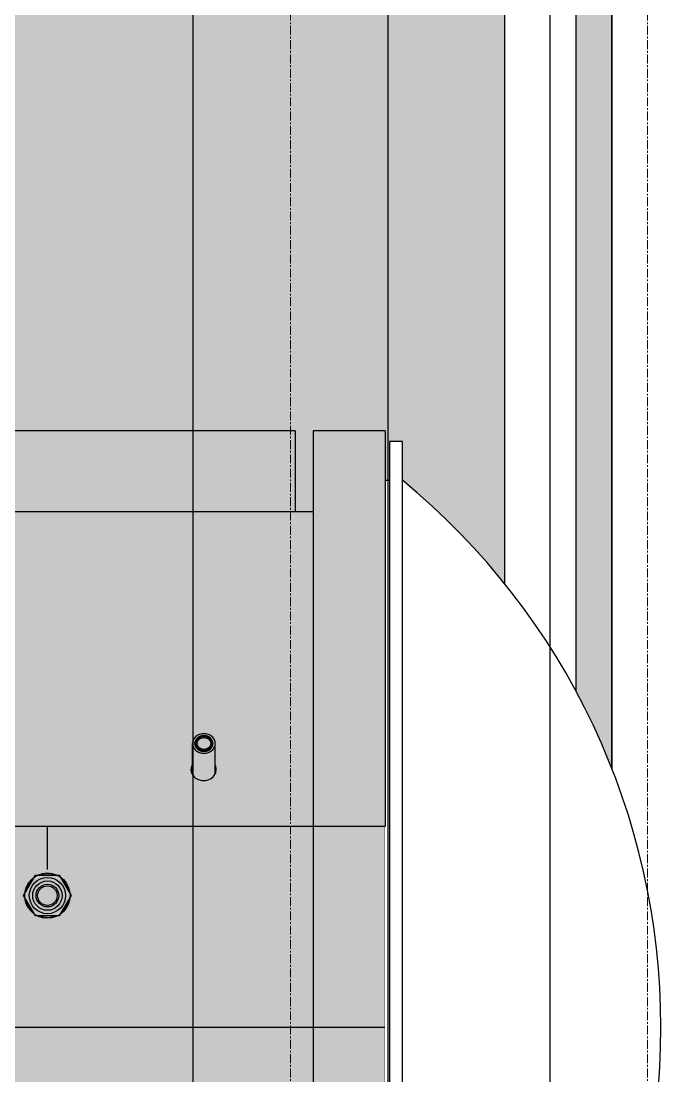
# Model space of a CAD drawing. Header units: millimetres. Extents: x -18489 to 17339, y -1599 to 10961.
# Drawn here: x -14355.9 to -14266.3, y 3108.6 to 3256.3 of the extents above; entities that cross this region are included whole.
import ezdxf

# ---------------------------------------------------------------- set-up
doc = ezdxf.new("R2010")
doc.units = ezdxf.units.MM
doc.linetypes.add('188K-SM-07-F10-MECH-CHW PIPE-Y2257103$0$XKA01LR1-HVAC-PIPE-冷卻水-Y2225103 Shawn$0$CENTER', pattern=[2, 1.25, -0.25, 0.25, -0.25])
for name, color, linetype in [('188K-SM-03-F10-MECH-EQ-Y2257103$0$0 Xref', 8, 'Continuous'), ('188K-SM-03-F10-MECH-EQ-Y2257103$0$M-EQU-FOUNDATION', 8, 'Continuous'), ('188K-SM-03-F10-MECH-EQ-Y2257103$0$Micron CUP L10 HVAC EQU$0$M-MECH-EQU', 136, 'Continuous'), ('188K-SM-03-F10-MECH-EQ-Y2257103$0$Micron CUP L10 HVAC EQU$0$M-PHASE1 AREA', 252, 'Continuous'), ('188K-SM-07-F10-MECH-CHW PIPE-Y2257103$0$M-CWTR-5PIPE-R', 94, 'Continuous'), ('188K-SM-07-F10-MECH-CHW PIPE-Y2257103$0$M-CWTR-5PIPE-S', 144, 'Continuous')]:
    doc.layers.add(name, color=color, linetype=linetype)
doc.layers.add('188K-SM-07-F10-MECH-CHW PIPE-Y2257103$0$XKA01LR1-HVAC-PIPE-冷卻水-Y2225103 Shawn$0$M-PIPE-CEN', color=8, linetype='188K-SM-07-F10-MECH-CHW PIPE-Y2257103$0$XKA01LR1-HVAC-PIPE-冷卻水-Y2225103 Shawn$0$CENTER', lineweight=9)
doc.styles.add('188K-SM-03-F10-MECH-EQ-Y2257103$0$Micron CUP L10 HVAC EQU$0$Standard', font='arial.ttf')
doc.dimstyles.new('188K-SM-03-F10-MECH-EQ-Y2257103$0$Micron CUP L10 HVAC EQU$0$Standard', dxfattribs={"dimtxt": 0.18, "dimasz": 0.18, "dimexe": 0.18, "dimexo": 0.0625, "dimgap": 0.09, "dimtad": 0, "dimtih": 1, "dimtoh": 1, "dimdec": 4, "dimzin": 0, "dimdsep": 46, "dimtxsty": '188K-SM-03-F10-MECH-EQ-Y2257103$0$Micron CUP L10 HVAC EQU$0$Standard', "dimcen": 0.09, "dimadec": 0, "dimazin": 0, "dimtfac": 1, "dimtdec": 4, "dimtofl": 0, "dimtmove": 0, "dimatfit": 3, "dimfxl": 1, "dimtolj": 1, "dimtzin": 0, "dimarcsym": 0})

# ---------------------------------------------------------------- blocks, each defined once
blk = doc.blocks.new('*D251')
at = {"layer": '188K-SM-03-F10-MECH-EQ-Y2257103$0$Micron CUP L10 HVAC EQU$0$M-PHASE1 AREA', "color": 0, "lineweight": -2, "transparency": 16777216}
for p, q in [((18382.3, 22814.8), (18382.3, 22260.4)), ((17909.3, 22260.6), (17439.2, 22260.6)), ((17909.3, 22200.4), (17909.3, 22260.7)), ((18382.1, 22260.6), (17909.5, 22260.6))]:
    blk.add_line(p, q, dxfattribs=at)
at = {"layer": '188K-SM-03-F10-MECH-EQ-Y2257103$0$Micron CUP L10 HVAC EQU$0$M-PHASE1 AREA', "color": 0, "transparency": 16777216}
for points in [[(17909.5, 22260.6), (17909.5, 22260.5), (17909.3, 22260.6)], [(18382.1, 22260.6), (18382.1, 22260.5), (18382.3, 22260.6)]]:
    blk.add_solid(points, dxfattribs=at)
at = {"layer": 'DefPoints', "color": 0, "transparency": 16777216}
for p in [(18382.3, 22814.8), (17909.3, 22260.6), (17909.3, 22200.3)]:
    blk.add_point(p, dxfattribs=at)
at = {"layer": '188K-SM-03-F10-MECH-EQ-Y2257103$0$Micron CUP L10 HVAC EQU$0$M-PHASE1 AREA', "color": 0, "transparency": 16777216, "insert": (17438.6, 22260.6), "char_height": 0.18, "attachment_point": 5, "style": '188K-SM-03-F10-MECH-EQ-Y2257103$0$Micron CUP L10 HVAC EQU$0$Standard'}
blk.add_mtext('\\A1;473.0000', dxfattribs=at)
blk = doc.blocks.new('188K-SM-07-F10-MECH-CHW PIPE-Y2257103')
at = {"layer": '188K-SM-07-F10-MECH-CHW PIPE-Y2257103$0$M-CWTR-5PIPE-R', "color": 8}
for p, q in [((-14331.8, 1064.34), (-14331.8, 5902.86)), ((-14304.5, 1064.34), (-14304.5, 5902.86))]:
    blk.add_line(p, q, dxfattribs=at)
at = {"layer": '188K-SM-07-F10-MECH-CHW PIPE-Y2257103$0$M-CWTR-5PIPE-S', "color": 8}
blk.add_line((-14281.8, 1064.34), (-14281.8, 5952.86), dxfattribs=at)
at = {"layer": '188K-SM-07-F10-MECH-CHW PIPE-Y2257103$0$XKA01LR1-HVAC-PIPE-冷卻水-Y2225103 Shawn$0$M-PIPE-CEN', "color": 8, "linetype": '188K-SM-07-F10-MECH-CHW PIPE-Y2257103$0$XKA01LR1-HVAC-PIPE-冷卻水-Y2225103 Shawn$0$CENTER'}
for p, q in [((-14268.15, 1064.34), (-14268.15, 5952.86)), ((-14318.15, 1064.34), (-14318.15, 5902.86))]:
    blk.add_line(p, q, dxfattribs=at)
blk = doc.blocks.new('188K-SM-03-F10-MECH-EQ-Y2257103$0$Micron CUP L10 HVAC EQU$0$A$C0c53ceb0')
at = {"layer": '188K-SM-03-F10-MECH-EQ-Y2257103$0$Micron CUP L10 HVAC EQU$0$M-PHASE1 AREA'}
for p, q in [((18256.26007, 22814.65005), (17850.27106, 22814.65005)), ((18256.26007, 22814.65005), (18256.26007, 22701.81891)), ((18281.63439, 22814.65005), (18281.63439, 21143.4106)), ((18382.32831, 22814.65005), (18281.63439, 22814.65005)), ((18382.32831, 22814.65005), (18382.32831, 19696.93438)), ((17733.43688, 22701.81891), (18281.63439, 22701.81891)), ((18112.73731, 22334.05633), (18112.73731, 22376.87372)), ((18144.4539, 22334.56884), (18144.4539, 22376.87372)), ((17876.02417, 22163.83564), (17892.84617, 22192.38057)), ((17892.84617, 22192.38057), (17925.80701, 22192.38057)), ((17925.80701, 22192.38057), (17942.62901, 22163.83564)), ((17892.84617, 22135.29071), (17876.02417, 22163.83564)), ((17942.62901, 22163.83564), (17925.80701, 22135.29071)), ((17925.80701, 22135.29071), (17892.84617, 22135.29071)), ((18509.19987, 21979.03032), (13383.58898, 21979.03032))]:
    blk.add_line(p, q, dxfattribs=at)
for radius in [31.71789, 25.37327, 20.61578, 15.85829, 13.67619]:
    blk.add_circle((17909.32659, 22163.83564), radius, dxfattribs=at)
for centre, radius, start, end in [((18125.42201, 22376.23938), 9.57644, 176.20888376, 177.5215235), ((18131.76919, 22376.23938), 9.57644, 2.4784765, 3.79111624), ((18123.85369, 22340.43715), 13.48888, 180.05324986, 193.29407331), ((18132.06708, 22334.13856), 13.77524, 13.42363065, 25.60772121), ((18131.77694, 22340.5859), 14.06966, 334.625343, 346.64234337), ((18132.33856, 22340.43715), 13.48888, 346.7059267, 359.94675014), ((18124.66891, 22334.0582), 11.9316, 180.00897902, 186.9636012), ((18131.34882, 22340.77841), 14.53898, 332.85224405, 334.66286979), ((17909.32659, 22163.83564), 30.4679, 69.65458536, 110.34541464), ((17909.32659, 22163.83564), 30.4679, 129.92689214, 169.05142826), ((17909.32659, 22163.83564), 30.4679, 10.94857173, 50.07310786), ((17909.32659, 22163.83564), 30.4679, 190.96919944, 230.13638244), ((17909.32659, 22163.83564), 30.4679, 309.86361756, 349.03080056), ((17909.32659, 22163.83564), 30.4679, 249.62238986, 290.37761014)]:
    blk.add_arc(centre, radius, start, end, dxfattribs=at)
for points, knots in [([(18144.4539, 22376.87372), (18144.4539, 22377.77261), (18144.2464, 22379.58793), (18143.32831, 22382.19101), (18141.84243, 22384.58412), (18139.85024, 22386.67429), (18137.43013, 22388.3848), (18133.74131, 22390.08422), (18128.5956, 22390.95839), (18123.4499, 22390.08422), (18119.76107, 22388.3848), (18117.34097, 22386.67429), (18115.34878, 22384.58412), (18113.86289, 22382.19101), (18112.94481, 22379.58793), (18112.73731, 22377.77261), (18112.73731, 22376.87372)], [0, 0, 0, 0, 0.0580893086, 0.1168913136, 0.1769958679, 0.238758498, 0.3022670214, 0.3673470518, 0.5, 0.6326529482, 0.6977329786, 0.761241502, 0.8230041321, 0.8831086864, 0.9419106914, 1, 1, 1, 1]), ([(18128.5956, 22387.9156), (18127.76343, 22387.9156), (18126.10346, 22387.77485), (18123.70614, 22387.14795), (18121.49228, 22386.12855), (18119.54699, 22384.75338), (18117.94516, 22383.07286), (18116.7505, 22381.14881), (18116.01237, 22379.05592), (18115.84553, 22377.5964), (18115.84553, 22376.87372)], [0, 0, 0, 0, 0.1336453813, 0.2660251325, 0.3960593923, 0.5229513315, 0.6463553629, 0.7664463016, 0.8839385107, 1, 1, 1, 1]), ([(18115.86653, 22376.87256), (18115.91267, 22377.56894), (18116.16108, 22378.96617), (18116.97918, 22380.94948), (18118.2123, 22382.76081), (18119.81363, 22384.33516), (18121.72452, 22385.61877), (18123.87682, 22386.56789), (18126.19373, 22387.15053), (18127.79368, 22387.28127), (18128.5956, 22387.28127)], [0, 0, 0, 0, 0.1159954181, 0.2336863383, 0.3540677851, 0.4777042844, 0.6046749321, 0.7346003294, 0.8667162812, 1, 1, 1, 1]), ([(18128.5956, 22386.37743), (18127.87935, 22386.37743), (18126.45062, 22386.25628), (18124.38726, 22385.71672), (18122.4818, 22384.83932), (18120.80749, 22383.65572), (18119.4288, 22382.2093), (18118.40057, 22380.55327), (18117.76526, 22378.75193), (18117.62166, 22377.49573), (18117.62166, 22376.87372)], [0, 0, 0, 0, 0.1336453813, 0.2660251325, 0.3960593923, 0.5229513315, 0.6463553629, 0.7664463016, 0.8839385107, 1, 1, 1, 1]), ([(18119.08063, 22376.87372), (18119.08063, 22377.41305), (18119.20512, 22378.50225), (18119.756, 22380.06409), (18120.64751, 22381.49995), (18121.84281, 22382.75407), (18123.29489, 22383.78036), (18125.50818, 22384.80001), (18128.5956, 22385.32453), (18131.68302, 22384.80001), (18133.89632, 22383.78036), (18135.34839, 22382.75407), (18136.5437, 22381.49995), (18137.43521, 22380.06409), (18137.98609, 22378.50225), (18138.11058, 22377.41305), (18138.11058, 22376.87372)], [0, 0, 0, 0, 0.0580896369, 0.1168910495, 0.1769959692, 0.2387584412, 0.3022670424, 0.3673471053, 0.5, 0.6326528947, 0.6977329576, 0.7612415588, 0.8230040308, 0.8831089505, 0.9419103631, 1, 1, 1, 1]), ([(18141.34567, 22376.87372), (18141.34567, 22377.5964), (18141.17884, 22379.05592), (18140.44071, 22381.14881), (18139.24605, 22383.07286), (18137.64422, 22384.75338), (18135.69893, 22386.12855), (18133.48507, 22387.14795), (18131.08775, 22387.77485), (18129.42778, 22387.9156), (18128.5956, 22387.9156)], [0, 0, 0, 0, 0.1160614893, 0.2335536984, 0.3536446371, 0.4770486685, 0.6039406077, 0.7339748675, 0.8663546187, 1, 1, 1, 1]), ([(18141.32468, 22376.87256), (18141.27853, 22377.56894), (18141.03012, 22378.96617), (18140.21202, 22380.94948), (18138.9789, 22382.76081), (18137.37757, 22384.33516), (18135.46669, 22385.61877), (18133.31439, 22386.56789), (18130.99747, 22387.15053), (18129.39753, 22387.28127), (18128.5956, 22387.28127)], [0, 0, 0, 0, 0.1159954181, 0.2336863383, 0.3540677851, 0.4777042844, 0.6046749321, 0.7346003294, 0.8667162812, 1, 1, 1, 1]), ([(18139.56954, 22376.87372), (18139.56954, 22377.49573), (18139.42595, 22378.75193), (18138.79064, 22380.55327), (18137.7624, 22382.2093), (18136.38372, 22383.65572), (18134.70941, 22384.83932), (18132.80395, 22385.71672), (18130.74058, 22386.25628), (18129.31185, 22386.37743), (18128.5956, 22386.37743)], [0, 0, 0, 0, 0.1160614893, 0.2335536984, 0.3536446371, 0.4770486685, 0.6039406077, 0.7339748675, 0.8663546187, 1, 1, 1, 1]), ([(18112.73731, 22376.87372), (18112.73731, 22375.97484), (18112.94481, 22374.15951), (18113.86289, 22371.55643), (18115.34878, 22369.16332), (18117.34097, 22367.07315), (18119.76107, 22365.36264), (18123.4499, 22363.66322), (18128.5956, 22362.78905), (18133.74131, 22363.66322), (18137.43013, 22365.36264), (18139.85024, 22367.07315), (18141.84243, 22369.16332), (18143.32831, 22371.55643), (18144.2464, 22374.15951), (18144.4539, 22375.97484), (18144.4539, 22376.87372)], [0, 0, 0, 0, 0.0580893086, 0.1168913136, 0.1769958679, 0.238758498, 0.3022670214, 0.3673470518, 0.5, 0.6326529482, 0.6977329786, 0.761241502, 0.8230041321, 0.8831086864, 0.9419106914, 1, 1, 1, 1]), ([(18115.84553, 22376.87372), (18115.84553, 22376.15104), (18116.01237, 22374.69152), (18116.7505, 22372.59863), (18117.94516, 22370.67458), (18119.54699, 22368.99406), (18121.49228, 22367.61889), (18123.70614, 22366.59949), (18126.10346, 22365.97259), (18127.76343, 22365.83184), (18128.5956, 22365.83184)], [0, 0, 0, 0, 0.1160614893, 0.2335536984, 0.3536446371, 0.4770486685, 0.6039406077, 0.7339748675, 0.8663546187, 1, 1, 1, 1]), ([(18117.62166, 22376.87372), (18117.62166, 22376.25171), (18117.76526, 22374.99551), (18118.40057, 22373.19417), (18119.4288, 22371.53814), (18120.80749, 22370.09172), (18122.4818, 22368.90812), (18124.38726, 22368.03072), (18126.45062, 22367.49116), (18127.87935, 22367.37001), (18128.5956, 22367.37001)], [0, 0, 0, 0, 0.1160614893, 0.2335536984, 0.3536446371, 0.4770486685, 0.6039406077, 0.7339748675, 0.8663546187, 1, 1, 1, 1]), ([(18128.5956, 22366.73568), (18127.87936, 22366.73568), (18126.45063, 22366.85683), (18124.38726, 22367.39638), (18122.48179, 22368.27378), (18120.80749, 22369.45738), (18119.4288, 22370.90381), (18118.40058, 22372.55984), (18117.76529, 22374.36118), (18117.6217, 22375.61738), (18117.6217, 22376.23939)], [0, 0, 0, 0, 0.1336441668, 0.2660257233, 0.3960597497, 0.522951796, 0.6463558338, 0.7664466458, 0.8839386874, 1, 1, 1, 1]), ([(18138.11058, 22376.87372), (18138.11058, 22376.33439), (18137.98609, 22375.24519), (18137.43521, 22373.68335), (18136.5437, 22372.24749), (18135.34839, 22370.99337), (18133.89632, 22369.96708), (18131.68302, 22368.94743), (18128.5956, 22368.42291), (18125.50818, 22368.94743), (18123.29489, 22369.96708), (18121.84281, 22370.99337), (18120.64751, 22372.24749), (18119.756, 22373.68335), (18119.20512, 22375.24519), (18119.08063, 22376.33439), (18119.08063, 22376.87372)], [0, 0, 0, 0, 0.0580896369, 0.1168910495, 0.1769959692, 0.2387584412, 0.3022670424, 0.3673471053, 0.5, 0.6326528947, 0.6977329576, 0.7612415588, 0.8230040308, 0.8831089505, 0.9419103631, 1, 1, 1, 1]), ([(18128.5956, 22365.83184), (18129.42778, 22365.83184), (18131.08775, 22365.97259), (18133.48507, 22366.59949), (18135.69893, 22367.61889), (18137.64422, 22368.99406), (18139.24605, 22370.67458), (18140.44071, 22372.59863), (18141.17884, 22374.69152), (18141.34567, 22376.15104), (18141.34567, 22376.87372)], [0, 0, 0, 0, 0.1336453813, 0.2660251325, 0.3960593923, 0.5229513315, 0.6463553629, 0.7664463016, 0.8839385107, 1, 1, 1, 1]), ([(18128.5956, 22367.37001), (18129.31185, 22367.37001), (18130.74058, 22367.49116), (18132.80395, 22368.03072), (18134.70941, 22368.90812), (18136.38372, 22370.09172), (18137.7624, 22371.53814), (18138.79064, 22373.19417), (18139.42595, 22374.99551), (18139.56954, 22376.25171), (18139.56954, 22376.87372)], [0, 0, 0, 0, 0.1336453813, 0.2660251325, 0.3960593923, 0.5229513315, 0.6463553629, 0.7664463016, 0.8839385107, 1, 1, 1, 1]), ([(18128.5956, 22366.73568), (18129.31185, 22366.73568), (18130.74058, 22366.85683), (18132.80395, 22367.39638), (18134.70941, 22368.27378), (18136.38372, 22369.45738), (18137.7624, 22370.90381), (18138.79063, 22372.55984), (18139.42592, 22374.36118), (18139.56951, 22375.61738), (18139.56951, 22376.23939)], [0, 0, 0, 0, 0.1336441668, 0.2660257233, 0.3960597497, 0.522951796, 0.6463558338, 0.7664466458, 0.8839386874, 1, 1, 1, 1]), ([(18110.72628, 22337.3354), (18111.55389, 22333.83037), (18116.43075, 22327.15284), (18124.18213, 22324.96008), (18128.09613, 22324.96008)], [0, 0, 0, 0, 0.4792036316, 1, 1, 1, 1]), ([(18128.09613, 22324.96008), (18131.41897, 22324.96008), (18137.98191, 22326.55676), (18142.86421, 22331.37139), (18144.28608, 22334.14447)], [0, 0, 0, 0, 0.5160328555, 1, 1, 1, 1])]:
    blk.add_open_spline(points, degree=3, knots=knots, dxfattribs=at)
for points in [[(18112.70684, 22348.02516), (18111.238, 22345.81821), (18110.36482, 22343.07568), (18110.36482, 22340.42462)], [(18112.70684, 22341.8562), (18111.79541, 22340.48692), (18111.10633, 22338.93684), (18110.72628, 22337.33647)], [(18145.82743, 22340.42462), (18145.82743, 22342.42059), (18145.3509, 22344.46069), (18144.48923, 22346.2611)]]:
    blk.add_open_spline(points, degree=3, dxfattribs=at)
blk.add_wipeout([(18406.66169, 21212.71964), (18419.94116, 21223.82927), (18433.02471, 21235.16896), (18445.90837, 21246.73526), (18458.58821, 21258.52466), (18471.06036, 21270.53355), (18483.32103, 21282.75828), (18495.36648, 21295.19513), (18507.19304, 21307.8403), (18518.79712, 21320.68995), (18530.17516, 21333.74017), (18541.32372, 21346.98697), (18552.23939, 21360.42632), (18562.91885, 21374.05413), (18573.35885, 21387.86625), (18583.5562, 21401.85846), (18593.5078, 21416.02651), (18603.21061, 21430.36609), (18612.66169, 21444.87282), (18621.85816, 21459.54228), (18630.7972, 21474.37001), (18639.4761, 21489.35149), (18647.89222, 21504.48215), (18656.04299, 21519.75739), (18663.92593, 21535.17256), (18671.53864, 21550.72295), (18678.87879, 21566.40384), (18685.94416, 21582.21044), (18692.73259, 21598.13794), (18699.24201, 21614.18149), (18705.47045, 21630.3362), (18711.41599, 21646.59715), (18717.07684, 21662.95939), (18722.45126, 21679.41793), (18727.53763, 21695.96777), (18732.33438, 21712.60385), (18736.84007, 21729.32111), (18741.05331, 21746.11446), (18744.97282, 21762.97878), (18748.59742, 21779.90895), (18751.92599, 21796.89979), (18754.95753, 21813.94613), (18757.6911, 21831.04279), (18760.12588, 21848.18455), (18762.26112, 21865.36619), (18764.09618, 21882.58248), (18765.63049, 21899.82817), (18766.86359, 21917.09801), (18767.7951, 21934.38675), (18768.42474, 21951.68911), (18768.75231, 21968.99982), (18768.77772, 21986.31361), (18768.50096, 22003.62521), (18767.92212, 22020.92934), (18767.04136, 22038.22074), (18765.85896, 22055.49413), (18764.37528, 22072.74425), (18762.59077, 22089.96585), (18760.50597, 22107.15369), (18758.12152, 22124.30252), (18755.43814, 22141.40713), (18752.45666, 22158.46229), (18749.17798, 22175.46283), (18745.60309, 22192.40356), (18741.7331, 22209.27932), (18737.56917, 22226.08496), (18733.11258, 22242.81538), (18728.36468, 22259.46547), (18723.32691, 22276.03016), (18718.00083, 22292.50441), (18712.38803, 22308.8832), (18706.49025, 22325.16153), (18700.30926, 22341.33445), (18693.84696, 22357.39704), (18687.10532, 22373.3444), (18680.08638, 22389.17167), (18672.79228, 22404.87404), (18665.22526, 22420.44671), (18657.3876, 22435.88495), (18649.2817, 22451.18405), (18640.91004, 22466.33936), (18632.27515, 22481.34625), (18623.37967, 22496.20015), (18614.22631, 22510.89655), (18604.81785, 22525.43095), (18595.15717, 22539.79895), (18585.2472, 22553.99615), (18575.09097, 22568.01824), (18564.69156, 22581.86094), (18554.05215, 22595.52004), (18543.17598, 22608.99138), (18532.06635, 22622.27085), (18520.72666, 22635.3544), (18509.16036, 22648.23806), (18497.37096, 22660.9179), (18485.36207, 22673.39005), (18473.13734, 22685.65072), (18460.70049, 22697.69617), (18448.05532, 22709.52273), (18435.20567, 22721.12681), (18422.15545, 22732.50486), (18408.90865, 22743.65341), (18406.66169, 22745.50567), (18406.66169, 22799.79401), (18388.6713, 22799.79401), (18388.6713, 22745.50567), (18382.32772, 22745.50567), (18382.32772, 21212.71964), (18388.6713, 21212.71964), (18388.6713, 21158.4313), (18406.66169, 21158.4313)]).dxf.layer = '188K-SM-03-F10-MECH-EQ-Y2257103$0$Micron CUP L10 HVAC EQU$0$M-PHASE1 AREA'
for p, q in [((18406.66169, 22799.79401), (18388.6713, 22799.79401)), ((18388.6713, 22799.79401), (18388.6713, 21158.4313)), ((18406.66169, 21158.4313), (18406.66169, 22799.79401)), ((18382.32772, 22745.50567), (18388.6713, 22745.50567))]:
    blk.add_line(p, q, dxfattribs=at)
blk.add_arc((17776.78296, 21979.11266), 992.02089, 309.41590656, 50.58409344, dxfattribs=at)
dim = blk.add_linear_dim(base=(17909.32772, 22260.55617), p1=(18382.32772, 22814.8156), p2=(17909.32772, 22200.31068), angle=180, dimstyle='188K-SM-03-F10-MECH-EQ-Y2257103$0$Micron CUP L10 HVAC EQU$0$Standard', dxfattribs=at)
dim.commit()
dim.dimension.update_dxf_attribs({"geometry": '*D251', "text_midpoint": (17438.58855, 22260.55617), "dimtype": 128})
blk = doc.blocks.new('188K-SM-03-F10-MECH-EQ-Y2257103$0$Micron CUP L10 HVAC EQU')
at = {"layer": '188K-SM-03-F10-MECH-EQ-Y2257103$0$Micron CUP L10 HVAC EQU$0$M-MECH-EQU'}
blk.add_blockref('188K-SM-03-F10-MECH-EQ-Y2257103$0$Micron CUP L10 HVAC EQU$0$A$C0c53ceb0', (-206166.7, 2082.2), dxfattribs=at)
blk = doc.blocks.new('188K-SM-03-F10-MECH-EQ-Y2257103')
at = {"layer": '188K-SM-03-F10-MECH-EQ-Y2257103$0$M-EQU-FOUNDATION'}
h = blk.add_hatch(dxfattribs=at)
h.set_pattern_fill('AR-CONC', color=256, scale=0.1)
h.set_pattern_definition([(50, (4473.521, 709.199), (18.218467, -1.593909), [1.905, -20.955]), (355, (4473.521, 709.2), (-3.524342, 19.105685), [1.524, -16.764058]), (100.45144, (4475.04, 709.066), (14.694125, 17.511775), [1.619001, -17.809024]), (46.1842, (4473.521, 714.28), (27.107904, -4.204233), [2.8575, -31.4325]), (96.63556, (4475.78, 713.93), (23.740413, 24.742612), [2.428502, -26.71356]), (351.18415, (4473.52, 714.28), (23.740413, 24.742612), [2.285997, -25.145973]), (21, (4476.061, 713.009), (15.161439, -10.22652), [1.905, -20.955]), (326, (4476.061, 713.01), (6.180203, 18.418797), [1.524, -16.764]), (71.45144, (4477.325, 712.157), (21.341642, 8.192277), [1.619001, -17.808994]), (37.5, (4473.5214, 709.199), (0.3088603, 8.4555039), [0, -16.5608, 0, -17.018, 0, -16.8275]), (7.5, (4473.521, 709.199), (6.6819663, 10.0180575), [0, -9.7028, 0, -16.1798, 0, -6.4135]), (327.5, (4467.857, 709.199), (13.5590595, -0.5728744), [0, -6.35, 0, -19.812, 0, -26.289]), (317.5, (4465.317, 709.199), (14.812918, 2.542649), [0, -8.255, 0, -13.1572, 0, -18.669])])
h.paths.add_polyline_path([(-14928.15, 5602.46), (-14278.15, 5602.46), (-14278.15, 1902.46), (-14928.15, 1902.46)], flags=16)
h.paths.add_polyline_path([(-14933.15, 5607.46), (-14273.15, 5607.46), (-14273.15, 1897.46), (-14933.15, 1897.46)])
h = blk.add_hatch(dxfattribs=at)
h.set_pattern_fill('AR-CONC', color=256, scale=0.3)
h.set_pattern_definition([(50, (4473.52, 709.2), (54.6554, -4.78173), [5.715, -62.865]), (355, (4473.52, 709.2), (-10.57303, 57.31705), [4.572, -50.29218]), (100.45144, (4478.076, 708.8), (44.08237, 52.53533), [4.857, -53.42707]), (46.1842, (4473.52, 724.44), (81.32371, -12.6127), [8.5725, -94.2975]), (96.63556, (4480.3, 723.39), (71.22124, 74.22784), [7.2855, -80.14068]), (351.18415, (4473.52, 724.44), (71.22124, 74.22784), [6.858, -75.43792]), (21, (4481.14, 720.63), (45.48432, -30.67956), [5.715, -62.865]), (326, (4481.14, 720.63), (18.54061, 55.25639), [4.572, -50.292]), (71.45144, (4484.93, 718.07), (64.02493, 24.57683), [4.857, -53.42698]), (37.5, (4473.521, 709.2), (0.926581, 25.366512), [0, -49.6824, 0, -51.054, 0, -50.4825]), (7.5, (4473.52, 709.2), (20.0459, 30.054172), [0, -29.1084, 0, -48.5394, 0, -19.2405]), (327.5, (4456.529, 709.2), (40.677179, -1.718623), [0, -19.05, 0, -59.436, 0, -78.867]), (317.5, (4448.91, 709.2), (44.438754, 7.62795), [0, -24.765, 0, -39.4716, 0, -56.007])])
h.paths.add_polyline_path([(-14918.15, 5592.46), (-14288.15, 5592.46), (-14288.15, 1912.46), (-14918.15, 1912.46)])
at = {"layer": '188K-SM-03-F10-MECH-EQ-Y2257103$0$M-EQU-FOUNDATION', "const_width": 0.2}
for points in [[(-14933.15, 5607.46), (-14273.15, 5607.46), (-14273.15, 1897.46), (-14933.15, 1897.46)], [(-14928.15, 5602.46), (-14278.15, 5602.46), (-14278.15, 1902.46), (-14928.15, 1902.46)], [(-14918.15, 5592.46), (-14288.15, 5592.46), (-14288.15, 1912.46), (-14918.15, 1912.46)]]:
    blk.add_lwpolyline(points, close=True, dxfattribs=at)
at = {"layer": '188K-SM-03-F10-MECH-EQ-Y2257103$0$0 Xref', "xscale": 0.1, "yscale": 0.1, "zscale": 0.1}
blk.add_blockref('188K-SM-03-F10-MECH-EQ-Y2257103$0$Micron CUP L10 HVAC EQU', (4473.52, 709.2), dxfattribs=at)

msp = doc.modelspace()

# ---------------------------------------------------------------- block references
msp.add_blockref('188K-SM-03-F10-MECH-EQ-Y2257103', (0, 0))

# ---------------------------------------------------------------- next in the draw order: block references
msp.add_blockref('188K-SM-07-F10-MECH-CHW PIPE-Y2257103', (0, 0))

doc.saveas('drawing.dxf')
